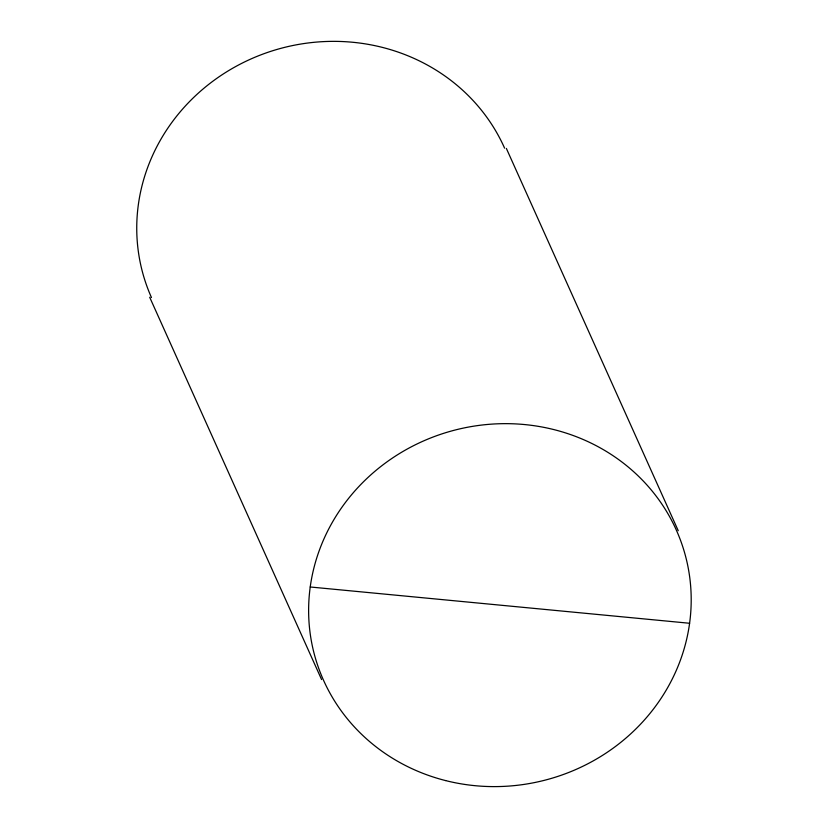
<?xml version="1.0" encoding="UTF-8"?>
<svg xmlns="http://www.w3.org/2000/svg" width="828" height="828" viewBox="0 0 828 828"><rect width="100%" height="100%" fill="white"/><g stroke="black" fill="none" stroke-linecap="round" stroke-linejoin="round"><path stroke-width="1.24" d="M310.231 586.99L689.6 623.267M506.353 148.409L678.246 530.707M149.692 297.252L321.585 679.55M151.462 297.542A191.972 180.742 -14.6 0 1 254.455 57.442A191.972 180.742 -14.6 0 1 504.594 148.15M445.619 780.587A191.982 180.742 -14.6 0 0 685.905 557.554A191.982 180.742 -14.6 0 0 368.222 477.238A191.982 180.742 -14.6 0 0 445.619 780.587"/></g></svg>
